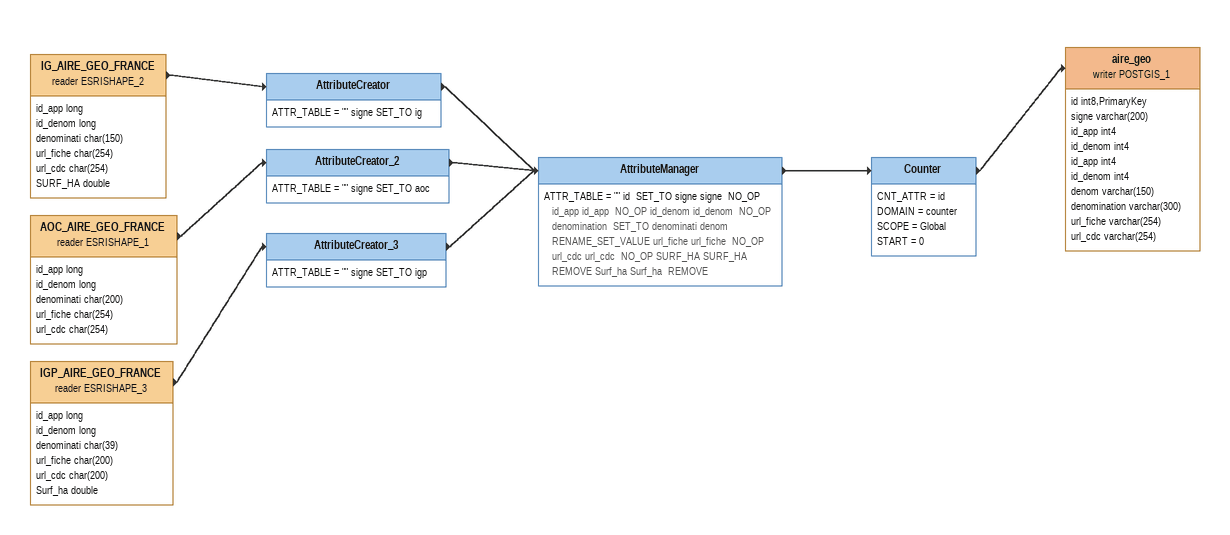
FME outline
AOC_AIRE_GEO_FRANCE (reader ESRISHAPE_1)
    attributes: id_app long, id_denom long, denominati char(200), url_fiche char(254), url_cdc char(254)
    -> AttributeCreator_2
AttributeCreator_2
    ATTR_TABLE = "" signe SET_TO aoc
    -> AttributeManager
IG_AIRE_GEO_FRANCE (reader ESRISHAPE_2)
    attributes: id_app long, id_denom long, denominati char(150), url_fiche char(254), url_cdc char(254), SURF_HA double
    -> AttributeCreator
AttributeCreator
    ATTR_TABLE = "" signe SET_TO ig
    -> AttributeManager
IGP_AIRE_GEO_FRANCE (reader ESRISHAPE_3)
    attributes: id_app long, id_denom long, denominati char(39), url_fiche char(200), url_cdc char(200), Surf_ha double
    -> AttributeCreator_3
AttributeCreator_3
    ATTR_TABLE = "" signe SET_TO igp
    -> AttributeManager
AttributeManager
    ATTR_TABLE = "" id  SET_TO signe signe  NO_OP id_app id_app  NO_OP id_denom id_denom  NO_OP  denomination  SET_TO denominati denom  RENAME_SET_VALUE url_fiche url_fiche  NO_OP url_cdc url_cdc  NO_OP SURF_HA SURF_HA  REMOVE Surf_ha Surf_ha  REMOVE
    -> Counter
Counter
    CNT_ATTR = id
    DOMAIN = counter
    SCOPE = Global
    START = 0
    -> aire_geo (writer POSTGIS_1)
aire_geo (writer POSTGIS_1)
    attributes: id int8,PrimaryKey, signe varchar(200), id_app int4, id_denom int4, id_app int4, id_denom int4, denom varchar(150), denomination varchar(300), url_fiche varchar(254), url_cdc varchar(254)
